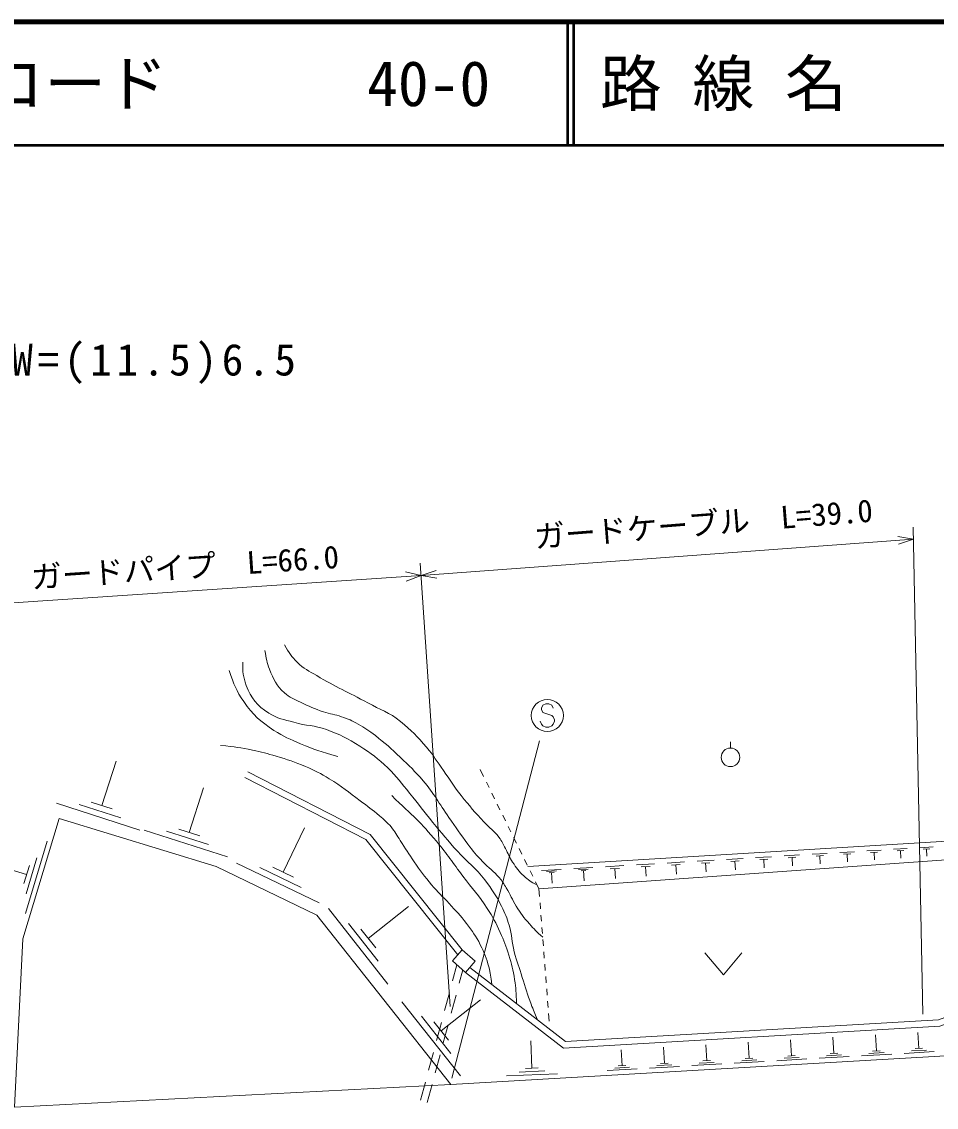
# Model space of a CAD drawing. Units: millimetres, scale not verified. Extents: x 40000 to 680000, y 20000 to 380000.
# Drawn here: x 133556 to 207615, y 292099 to 380000 of the extents above; entities that cross this region are included whole.
import ezdxf
from ezdxf.enums import TextEntityAlignment as Align

# ---------------------------------------------------------------- set-up
doc = ezdxf.new("R2010")
doc.units = ezdxf.units.MM
doc.header["$LTSCALE"] = 1000
for name, color, linetype, lineweight in [('M-BGD', 7, 'Continuous', 13), ('M-STR-HTXT', 7, 'Continuous', 13), ('M-STR-STRC', 7, 'Continuous', 13), ('M-TTL', 2, 'Continuous', 140), ('M-TTL-LINE', 7, 'Continuous', 50)]:
    doc.layers.add(name, color=color, linetype=linetype, lineweight=lineweight)
doc.layers.add('M-TTL-TXT', color=7, linetype='Continuous')
doc.styles.add('ＭＳ ゴシック', font='')
doc.styles.get('ＭＳ ゴシック').set_extended_font_data('MS Gothic')

msp = doc.modelspace()

# ---------------------------------------------------------------- linework, layer by layer
at = {"layer": 'M-BGD'}
for p, q in [((190949, 321185), (190949, 321685)), ((140036, 316527), (141197, 320135)), ((170959, 318880), (170675, 319457)), ((171401, 317983), (171180, 318431)), ((147127, 314359), (148285, 317960)), ((171843, 317086), (171622, 317534)), ((143129, 314538), (136364, 316713)), ((141583, 315533), (138200, 316620)), ((140882, 316255), (139191, 316799)), ((172285, 316189), (172064, 316637)), ((172727, 315292), (172506, 315740)), ((154728, 311148), (156445, 314727)), ((173169, 314395), (172948, 314843)), ((150214, 312373), (143462, 314544)), ((148671, 313366), (145294, 314452)), ((147971, 314088), (146283, 314630)), ((173611, 313498), (173390, 313946)), ((135612, 313650), (133859, 307797)), ((174053, 312601), (173832, 313049)), ((204156, 312987), (205263, 313054)), ((206279, 313115), (207351, 313180)), ((206556, 312988), (207091, 313021)), ((206824, 313004), (206858, 312433)), ((134783, 312303), (133907, 309377)), ((174495, 311704), (174274, 312152)), ((175442, 309781), (212190, 312414)), ((188243, 312026), (189615, 312109)), ((190634, 312170), (191966, 312251)), ((190977, 312013), (191644, 312053)), ((192984, 312312), (194278, 312390)), ((193318, 312159), (193965, 312198)), ((193641, 312179), (193683, 311489)), ((195295, 312452), (196550, 312528)), ((195619, 312303), (196246, 312341)), ((195933, 312322), (195973, 311653)), ((197567, 312589), (198784, 312662)), ((197881, 312445), (198490, 312482)), ((198185, 312463), (198225, 311814)), ((199801, 312724), (200981, 312795)), ((200105, 312584), (200695, 312620)), ((200400, 312602), (200438, 311973)), ((201997, 312856), (203140, 312925)), ((202292, 312721), (202864, 312756)), ((202578, 312739), (202615, 312129)), ((204442, 312856), (204995, 312889)), ((204719, 312873), (204754, 312282)), ((133955, 310957), (130833, 311892)), ((134174, 311689), (133736, 310225)), ((157655, 308643), (150943, 311862)), ((156191, 309896), (152836, 311505)), ((155567, 310745), (153889, 311550)), ((174937, 310807), (174716, 311255)), ((175660, 311267), (177243, 311362)), ((176062, 311185), (176854, 311233)), ((178263, 311424), (179802, 311517)), ((178654, 311344), (179424, 311391)), ((178853, 311253), (179237, 311276)), ((179045, 311265), (179095, 310444)), ((180822, 311578), (182318, 311668)), ((181208, 311401), (181956, 311446)), ((181582, 311424), (181630, 310626)), ((183338, 311730), (184792, 311818)), ((183713, 311558), (184440, 311602)), ((184077, 311580), (184123, 310804)), ((185811, 311879), (187224, 311965)), ((186176, 311712), (186882, 311755)), ((186529, 311734), (186575, 310980)), ((188597, 311864), (189283, 311905)), ((188940, 311885), (188984, 311152)), ((191311, 312033), (191354, 311322)), ((175442, 309781), (175158, 310358)), ((176267, 311091), (176662, 311115)), ((176464, 311103), (176515, 310259)), ((175490, 309161), (175442, 309781)), ((175567, 308164), (175528, 308663)), ((163216, 302074), (158393, 308183)), ((161619, 305772), (164878, 308344)), ((175644, 307167), (175606, 307666)), ((162418, 303923), (160006, 306977)), ((162222, 305008), (161016, 306535)), ((175721, 306170), (175683, 306669)), ((175799, 305173), (175760, 305672)), ((175876, 304176), (175837, 304675)), ((188881, 304614), (190381, 302814)), ((190381, 302814), (191881, 304614)), ((168445, 302344), (168791, 303637)), ((175953, 303179), (175915, 303678)), ((168985, 302147), (169273, 303221)), ((176030, 302182), (175992, 302681)), ((176108, 301185), (176069, 301684)), ((169082, 294644), (164340, 300651)), ((167512, 298280), (170715, 300809)), ((167799, 299929), (168187, 301378)), ((168339, 299732), (168727, 301181)), ((176185, 300188), (176146, 300687)), ((168297, 296462), (165926, 299465)), ((168104, 297529), (166919, 299031)), ((167152, 297514), (167540, 298963)), ((176272, 299070), (176224, 299690)), ((167692, 297317), (168080, 298766)), ((206206, 296864), (206130, 298167)), ((174859, 295273), (174771, 297482)), ((189024, 295866), (188948, 297162)), ((192455, 296065), (192380, 297363)), ((195889, 296265), (195813, 297564)), ((199325, 296464), (199250, 297765)), ((202764, 296664), (202689, 297966)), ((166506, 295099), (166894, 296548)), ((167046, 294902), (167434, 296351)), ((182169, 295468), (182094, 296761)), ((185595, 295667), (185520, 296962)), ((196193, 296282), (195584, 296247)), ((199944, 296337), (198725, 296266)), ((199630, 296482), (199020, 296447)), ((204003, 296409), (201563, 296268)), ((203384, 296537), (202164, 296466)), ((203069, 296682), (202459, 296646)), ((207446, 296609), (205003, 296467)), ((206826, 296736), (205604, 296666)), ((206511, 296882), (205900, 296846)), ((182472, 295485), (181866, 295450)), ((186828, 295413), (184400, 295273)), ((186211, 295540), (184997, 295470)), ((185898, 295684), (185291, 295649)), ((190258, 295612), (187827, 295471)), ((189641, 295739), (188425, 295669)), ((189327, 295883), (188720, 295848)), ((193690, 295811), (191257, 295670)), ((193073, 295938), (191856, 295868)), ((192759, 296083), (192151, 296048)), ((197125, 296011), (194690, 295869)), ((196507, 296138), (195289, 296067)), ((200563, 296210), (198125, 296068)), ((176953, 294803), (172810, 294638)), ((175906, 295038), (173835, 294955)), ((175377, 295294), (174342, 295252)), ((183400, 295215), (180975, 295074)), ((182784, 295341), (181572, 295271)), ((165860, 292684), (166247, 294133)), ((166399, 292487), (166787, 293936))]:
    msp.add_line(p, q, dxfattribs=at)
for points in [[(169212, 304849), (161772, 314198), (151861, 319259)], [(168866, 304449), (161435, 313786), (151625, 318796)], [(174546, 311600), (211637, 313839), (213778, 317182)], [(169840, 303420), (177600, 297420), (207784, 299185), (214197, 301538), (253716, 301002), (274014, 302336), (280714, 305309)], [(168297, 293938), (214426, 296613), (249750, 298702), (281549, 300529), (281935, 304498)], [(169500, 303026), (177436, 296889), (207891, 298671), (214286, 301017), (253730, 300481), (274140, 301823), (280719, 304743)]]:
    msp.add_lwpolyline(points, dxfattribs=at)
for points in [[(132976, 292099), (168297, 293938), (157459, 307666), (149290, 311597), (136578, 315482), (133659, 305735)], [(169212, 304849), (170279, 303929), (169500, 303026), (168433, 303946)]]:
    msp.add_lwpolyline(points, close=True, dxfattribs=at)
msp.add_circle((190949, 320435), 750, dxfattribs=at)
for points, knots in [([(153252, 329098), (153349, 328404), (153411, 328141), (153628, 327563), (153937, 326743), (154171, 326246), (154828, 325666), (155273, 325273), (155605, 325157), (156140, 324899), (156847, 324556), (157250, 324368), (157995, 324118), (158556, 323929), (158902, 323927), (159460, 323727), (159999, 323534), (160300, 323410), (160799, 323127), (161370, 322804), (161674, 322592), (162194, 322192), (163018, 321559), (163455, 321170), (164203, 320449), (164952, 319727), (165389, 319334), (166058, 318537), (166972, 317451), (167331, 316725), (168151, 315566), (168749, 314720), (169055, 314225), (169685, 313404), (170124, 312833), (170372, 312512), (170871, 311995), (171385, 311462), (171752, 311241), (172238, 310683), (172494, 310391), (172592, 310190), (172796, 309860), (173143, 309301), (173255, 308939), (173606, 308381), (173977, 307791), (174203, 307467), (174666, 306945), (175058, 306502), (175219, 306350), (175744, 305882)], [0, 0, 0, 0, 1, 1, 1, 2, 2, 2, 3, 3, 3, 4, 4, 4, 5, 5, 5, 6, 6, 6, 7, 7, 7, 8, 8, 8, 9, 9, 9, 10, 10, 10, 11, 11, 11, 12, 12, 12, 13, 13, 13, 14, 14, 14, 15, 15, 15, 16, 16, 16, 17, 17, 17, 17]), ([(154836, 329532), (155220, 328871), (155382, 328613), (155861, 328135), (156393, 327604), (156805, 327435), (157450, 327049), (159015, 326110), (159971, 325725), (161572, 324849), (162619, 324277), (163297, 324087), (164230, 323342), (165137, 322617), (165587, 322132), (166343, 321250), (166934, 320561), (167174, 320104), (167703, 319367), (168270, 318576), (168543, 318099), (169147, 317337), (169831, 316474), (170245, 316015), (170989, 315202), (171445, 314704), (171800, 314512), (172202, 313968), (172448, 313635), (172526, 313409), (172725, 313047), (172961, 312618), (173042, 312347), (173311, 311938), (173618, 311472), (173796, 311201), (174211, 310829), (174589, 310490), (174777, 310380), (175285, 310099)], [0, 0, 0, 0, 1, 1, 1, 2, 2, 2, 3, 3, 3, 4, 4, 4, 5, 5, 5, 6, 6, 6, 7, 7, 7, 8, 8, 8, 9, 9, 9, 10, 10, 10, 11, 11, 11, 12, 12, 12, 13, 13, 13, 13]), ([(151450, 328146), (151444, 327345), (151497, 326965), (151743, 326262), (152117, 325199), (152616, 324633), (153564, 324023), (154275, 323566), (154782, 323507), (155594, 323270), (156607, 322975), (157238, 323042), (158230, 322684), (159338, 322285), (159932, 321969), (160930, 321345), (161878, 320752), (162377, 320355), (163190, 319587), (163961, 318859), (164290, 318352), (164968, 317536), (165724, 316629), (166103, 316085), (166852, 315172), (167613, 314244), (168035, 313719), (168840, 312828), (169681, 311897), (170294, 311501), (171058, 310505), (171660, 309721), (171967, 309251), (172418, 308371), (172711, 307800), (172837, 307457), (173025, 306843), (173276, 306023), (173228, 305518), (173443, 304688), (173656, 303867), (173833, 303424), (174092, 302616), (174365, 301765), (174479, 301274), (174804, 300440), (174999, 299939), (175068, 299767), (175336, 299170)], [0, 0, 0, 0, 1, 1, 1, 2, 2, 2, 3, 3, 3, 4, 4, 4, 5, 5, 5, 6, 6, 6, 7, 7, 7, 8, 8, 8, 9, 9, 9, 10, 10, 10, 11, 11, 11, 12, 12, 12, 13, 13, 13, 14, 14, 14, 15, 15, 15, 16, 16, 16, 16]), ([(150353, 327465), (150736, 326311), (150923, 325846), (151530, 324946), (152269, 323852), (152882, 323351), (153978, 322615), (154764, 322089), (155278, 321911), (156144, 321533), (157285, 321034), (157728, 320921), (159158, 320497)], [0, 0, 0, 0, 1, 1, 1, 2, 2, 2, 3, 3, 3, 4, 4, 4, 4]), ([(149660, 321406), (150883, 321258), (151239, 321225), (152233, 321014), (152994, 320852), (153418, 320747), (154164, 320527), (155105, 320250), (155629, 320074), (156534, 319695), (157318, 319367), (157734, 319126), (158464, 318691), (159492, 318079), (159998, 317629), (160959, 316917), (161581, 316457), (161947, 316219), (162529, 315709), (162914, 315372), (163143, 315191), (163471, 314799), (163802, 314402), (163923, 314131), (164208, 313700), (164653, 313028), (164876, 312634), (165338, 311974), (165863, 311224), (166159, 310804), (166751, 310106), (167272, 309491), (167621, 309197), (168163, 308599), (168726, 307978), (169072, 307653), (169576, 306983), (170058, 306342), (170333, 305976), (170690, 305257), (171023, 304585), (171199, 304194), (171381, 303467), (171517, 302921), (171552, 302703), (171619, 302045)], [0, 0, 0, 0, 1, 1, 1, 2, 2, 2, 3, 3, 3, 4, 4, 4, 5, 5, 5, 6, 6, 6, 7, 7, 7, 8, 8, 8, 9, 9, 9, 10, 10, 10, 11, 11, 11, 12, 12, 12, 13, 13, 13, 14, 14, 14, 15, 15, 15, 15]), ([(163514, 317333), (165284, 315670), (165848, 315191), (167143, 313636), (168031, 312571), (168453, 311915), (169290, 310808), (170059, 309791), (170573, 309278), (171256, 308200), (171717, 307474), (171949, 307046), (172301, 306262), (172615, 305563), (172771, 305161), (172998, 304429), (173234, 303669), (173344, 303232), (173467, 302446), (173586, 301688), (173598, 301403), (173631, 300489)], [0, 0, 0, 0, 1, 1, 1, 2, 2, 2, 3, 3, 3, 4, 4, 4, 5, 5, 5, 6, 6, 6, 7, 7, 7, 7])]:
    msp.add_open_spline(points, degree=3, knots=knots, dxfattribs=at)
at = {"layer": 'M-STR-HTXT'}
for p, q in [((206538, 299647), (205748, 339063)), ((165899, 335169), (205767, 338109)), ((205767, 338109), (204498, 338329)), ((205767, 338109), (204544, 337706)), ((168254, 300248), (165831, 336167)), ((127927, 332608), (165899, 335169)), ((165899, 335169), (164626, 335459)), ((165899, 335169), (164677, 334711)), ((165899, 335169), (167122, 335572)), ((165899, 335169), (167168, 334949))]:
    msp.add_line(p, q, dxfattribs=at)
at = {"layer": 'M-STR-STRC'}
for p, q in [((175764, 324651), (175645, 324415)), ((175645, 324415), (175645, 324297)), ((176000, 324769), (175764, 324651)), ((176236, 324769), (176000, 324769)), ((176473, 324651), (176236, 324769)), ((176591, 324415), (176473, 324651)), ((175645, 324297), (175764, 324060)), ((175764, 324060), (176473, 323824)), ((176473, 323824), (176591, 323706)), ((176591, 323706), (176709, 323469)), ((175645, 323115), (175527, 323351)), ((175764, 322997), (175645, 323115)), ((176000, 322878), (175764, 322997)), ((176236, 322878), (176000, 322878)), ((176473, 322997), (176236, 322878)), ((176591, 323115), (176473, 322997)), ((176709, 323351), (176591, 323115)), ((176709, 323469), (176709, 323351)), ((168380, 294449), (175486, 321771))]:
    msp.add_line(p, q, dxfattribs=at)
msp.add_circle((176118, 323824), 1300, dxfattribs=at)
at = {"layer": 'M-TTL'}
msp.add_line((680000, 380000), (40000, 380000), dxfattribs=at)
at = {"layer": 'M-TTL-LINE'}
for p, q in [((177750, 380000), (177750, 370000)), ((178250, 380000), (178250, 370000)), ((40000, 370000), (680000, 370000))]:
    msp.add_line(p, q, dxfattribs=at)

# ---------------------------------------------------------------- texts
at = {"layer": 'M-STR-HTXT', "style": 'ＭＳ ゴシック'}
for s, rotation, p in [('ガードケーブル\u3000L=39.0', 4.477, (188875, 337904)), ('ガードパイプ  L=66.0', 3.859, (146879, 334387))]:
    msp.add_text(s, height=1833, rotation=rotation, dxfattribs=at).set_placement(p, align=Align.BOTTOM_CENTER)
at = {"layer": 'M-STR-HTXT', "insert": (87921, 350668), "char_height": 2566, "attachment_point": 7, "style": 'ＭＳ ゴシック'}
msp.add_mtext('\\T1.22;橋長・幅員\u3000\\~L=12.0\u3000W=(11.5)6.5', dxfattribs=at)
at = {"layer": 'M-TTL-TXT', "style": 'ＭＳ ゴシック'}
for s, p in [('図面コード', (120380, 375000)), ('路 線 名', (180380, 375000)), ('40-0', (161521, 375000))]:
    msp.add_text(s, height=3666, dxfattribs=at).set_placement(p, align=Align.MIDDLE_LEFT)

doc.saveas('drawing.dxf')
